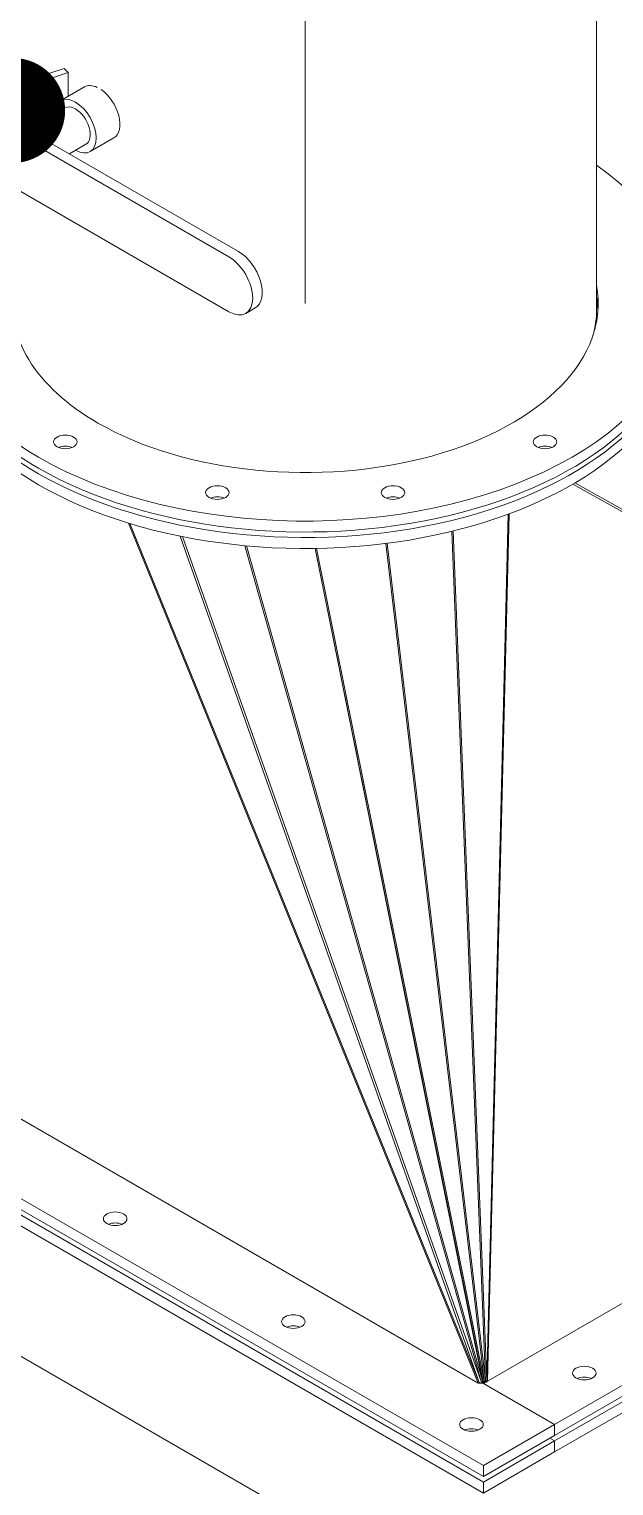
# Model space of a CAD drawing. Header units: inches. Extents: x -350577 to -266477, y -437959 to -377535.
# Drawn here: x -289302 to -288954, y -415308 to -414441 of the extents above; entities that cross this region are included whole.
import ezdxf

# ---------------------------------------------------------------- set-up
doc = ezdxf.new("R2010")
doc.units = ezdxf.units.IN
doc.header["$MEASUREMENT"] = 0
doc.linetypes.add('CENTER', pattern=[2, 1.25, -0.25, 0.25, -0.25])
doc.layers.add('CENTER       (itatec)', color=4, linetype='CENTER', lineweight=9)
doc.layers.add('ORGINAL (itatec)', color=3, linetype='Continuous', lineweight=9)
doc.styles.add('Geniso', font='geniso.shx', dxfattribs={"oblique": 15})
doc.dimstyles.new('scale 1b100', dxfattribs={"dimscale": 100, "dimtxt": 3, "dimasz": 2.5, "dimexe": 1, "dimexo": 1, "dimgap": 1, "dimtad": 1, "dimdec": 0, "dimzin": 0, "dimdsep": 46, "dimtxsty": 'Geniso', "dimcen": 0, "dimclrd": 1, "dimclre": 1, "dimclrt": 7, "dimadec": 0, "dimazin": 0, "dimtfac": 1, "dimtdec": 0, "dimtmove": 0, "dimatfit": 3, "dimfxl": 0.75, "dimtolj": 1, "dimtzin": 0, "dimarcsym": 0})

msp = doc.modelspace()

# ---------------------------------------------------------------- linework, layer by layer
at = {"layer": 'CENTER       (itatec)', "ltscale": 250}
msp.add_lwpolyline([(-289137.41, -414603.87), (-289137.41, -414055.91, -0.249375), (-288891.19, -413592.93, -0.001559), (-284756.69, -410271.89, -11.993477)], format="xyb", dxfattribs=at)
at = {"layer": 'ORGINAL (itatec)', "extrusion": (-5.55112e-17, 0.816497, 0.57735)}
for p, q in [((-288963.91, -414607.14), (-288963.91, -414317.07)), ((-289300.92, -414472.92), (-289310.11, -414467.61)), ((-289304.45, -414464.35), (-289295.26, -414469.65)), ((-289281.01, -414463.98), (-289296.27, -414469.07)), ((-289293.34, -414471.42), (-289278.51, -414466.48)), ((-289278.51, -414466.48), (-289281.01, -414463.98)), ((-289278.51, -414480.6), (-289278.51, -414466.48)), ((-289297.38, -414505.99), (-289297.38, -414479.04)), ((-289291.73, -414475.78), (-289291.73, -414502.72)), ((-289282.98, -414483.18), (-289268.84, -414475.02)), ((-289291.73, -414494), (-289280.48, -414487.51)), ((-289182.83, -414576.21), (-289293.85, -414512.11)), ((-289288.19, -414508.84), (-289177.18, -414572.94)), ((-289277.81, -414514.84), (-289267.98, -414509.16)), ((-289265.48, -414513.49), (-289251.34, -414505.33)), ((-289182.83, -414608.87), (-289308.08, -414536.55)), ((-289172.83, -414609.86), (-289167.18, -414606.59)), ((-288964.93, -414617.97), (-288964.79, -414618.6)), ((-288965.23, -414619.45), (-288964.93, -414619.16)), ((-288965.17, -414619.16), (-288964.84, -414618.8)), ((-288533.84, -414959.7), (-288978.06, -414711.5)), ((-288976.86, -414710.8), (-288533.7, -414959.25)), ((-289016.49, -414729.41), (-289029.3, -415245.39)), ((-289015.98, -414729.22), (-289028.81, -415245.47)), ((-289242.72, -414734.67), (-289034.47, -415246.75)), ((-289033.82, -415246.34), (-289241.79, -414734.96)), ((-289029.3, -415245.39), (-289049.27, -414739.41)), ((-289211.87, -414742.48), (-289033.82, -415246.34)), ((-289032.69, -415245.82), (-289210.45, -414742.77)), ((-289089.43, -414746.82), (-289030.95, -415245.37)), ((-289030.16, -415245.33), (-289088.65, -414746.72)), ((-289050.12, -414739.62), (-289030.16, -415245.33)), ((-289173.43, -414748.14), (-289032.69, -415245.82)), ((-289031.76, -415245.53), (-289172.39, -414748.23)), ((-289131.56, -414749.77), (-289031.76, -415245.53)), ((-289131.42, -414749.77), (-289031.35, -415246.86)), ((-289131.42, -414749.77), (-289031.35, -415246.86)), ((-289030.95, -415245.37), (-289130.72, -414749.76)), ((-289823.31, -414838.61), (-289031.35, -415295.85)), ((-289034.47, -415246.75), (-289741.58, -414838.5)), ((-289823.31, -414845.15), (-289031.35, -415302.38)), ((-289823.31, -414848.41), (-289031.35, -415305.65)), ((-289823.31, -414854.94), (-289031.35, -415312.18)), ((-289028.81, -415245.47), (-288533.84, -414959.7)), ((-289034.88, -415387.71), (-289741.99, -414979.46)), ((-288493.95, -414985.58), (-288988.92, -415271.36)), ((-288493.95, -414992.12), (-288988.92, -415277.89)), ((-288493.95, -414995.38), (-288988.92, -415281.16)), ((-288493.95, -415001.91), (-288988.92, -415287.69)), ((-289031.35, -415246.86), (-289034.47, -415246.75)), ((-289031.35, -415246.86), (-289033.82, -415246.34)), ((-289031.35, -415246.86), (-289032.69, -415245.82)), ((-289031.35, -415246.86), (-289031.76, -415245.53)), ((-289031.35, -415246.86), (-289030.16, -415245.33)), ((-289031.35, -415246.86), (-289030.95, -415245.37)), ((-289031.35, -415246.86), (-289029.3, -415245.39)), ((-289031.35, -415246.86), (-289028.81, -415245.47)), ((-288988.92, -415271.36), (-289031.35, -415246.86)), ((-288988.92, -415271.36), (-289031.35, -415246.86)), ((-289031.35, -415295.85), (-288988.92, -415271.36)), ((-288988.92, -415271.36), (-288988.92, -415277.89)), ((-288988.92, -415271.36), (-288988.92, -415277.89)), ((-289031.35, -415302.38), (-288988.92, -415277.89)), ((-289031.35, -415305.65), (-288988.92, -415281.16)), ((-288988.92, -415281.16), (-288991.75, -415279.52)), ((-288988.92, -415281.16), (-288991.75, -415279.52)), ((-288988.92, -415281.16), (-288988.92, -415287.69)), ((-288988.92, -415281.16), (-288988.92, -415287.69)), ((-289031.35, -415312.18), (-288988.92, -415287.69)), ((-289031.35, -415295.85), (-289031.35, -415302.38)), ((-289031.35, -415305.65), (-289031.35, -415312.18))]:
    msp.add_line(p, q, dxfattribs=at)
at = {"layer": 'ORGINAL (itatec)', "extrusion": (-3.89112e-17, 2.3393e-16, -1)}
msp.add_ellipse((-289295.26, -414473.74), major_axis=(2.5, -4.33), ratio=0.57735, start_param=-2.356194, end_param=-0.785398, dxfattribs=at)
at = {"layer": 'ORGINAL (itatec)'}
for centre, major_axis, start_param, end_param in [((-289300.92, -414477), (-2.5, 4.33), -2.356194, -0.785398), ((-289260.09, -414490.17), (-8.75, 15.16), -0.688503, 0), ((-289260.09, -414490.17), (8.75, -15.16), 0, 2.2593), ((-289274.23, -414498.34), (-6.25, 10.83), -0.785398, 0), ((-289274.23, -414498.34), (6.25, -10.83), 0, 2.356194), ((-289288.19, -414504.76), (2.5, -4.33), -2.356194, -0.785398), ((-289293.85, -414508.03), (2.5, -4.33), -2.356194, -0.785398), ((-289182.83, -414592.54), (10, -17.32), -0.785398, 2.356194), ((-289137.41, -414603.87), (-174.5, 0), -0.107109, 0.785398), ((-289137.41, -414603.87), (174.5, 0), -2.356194, 0.107109), ((-289137.41, -414610.4), (174.5, 0), 0.032423, 0.107109), ((-289137.41, -414607.14), (173.5, 0), -0.161688, 0), ((-289137.41, -414620.2), (174.5, 0), 0.081133, 0.109119), ((-289137.41, -414613.67), (174.5, 0), 0.048645, 0.107109), ((-289280.25, -414686.34), (7, 0), -5.497787, 0.785398), ((-288994.58, -414686.34), (7, 0), -5.497787, 0.785398), ((-289189.69, -414716.52), (7, 0), -5.497787, 0.785398), ((-289085.13, -414716.52), (7, 0), -5.497787, 0.785398), ((-289250.55, -415148.88), (-7, 0), -5.497787, 0.785398), ((-289144.48, -415210.12), (-7, 0), -5.497787, 0.785398), ((-288971.24, -415247.27), (-7, 0), -2.200636, -0.940957), ((-289038.42, -415271.36), (-7, 0), -5.497787, 0.785398)]:
    msp.add_ellipse(centre, major_axis=major_axis, ratio=0.57735, start_param=start_param, end_param=end_param, dxfattribs=at)
at = {"layer": 'ORGINAL (itatec)', "extrusion": (7.75554e-17, 3.6527e-16, -1)}
msp.add_ellipse((-289274.23, -414498.34), major_axis=(-8.75, 15.16), ratio=0.57735, start_param=-0.775193, end_param=0.785398, dxfattribs=at)
at = {"layer": 'ORGINAL (itatec)', "extrusion": (1.81141e-16, 2.96878e-16, -1)}
msp.add_ellipse((-289274.23, -414498.34), major_axis=(8.75, -15.16), ratio=0.57735, start_param=-2.356194, end_param=0.775193, dxfattribs=at)
at = {"layer": 'ORGINAL (itatec)', "extrusion": (4.29866e-17, -1.11022e-16, -1)}
msp.add_ellipse((-289137.41, -414603.87), major_axis=(224.5, 0), ratio=0.57735, start_param=-0.68751, end_param=2.356194, dxfattribs=at)
at = {"layer": 'ORGINAL (itatec)', "extrusion": (-1.0389e-16, 1.66533e-16, -1)}
msp.add_ellipse((-289137.41, -414603.87), major_axis=(-224.5, 0), ratio=0.57735, start_param=-0.785398, end_param=0.509263, dxfattribs=at)
at = {"layer": 'ORGINAL (itatec)', "extrusion": (1.53385e-16, 3.44952e-16, -1)}
msp.add_ellipse((-289177.18, -414589.27), major_axis=(10, -17.32), ratio=0.57735, start_param=-2.356194, end_param=0, dxfattribs=at)
at = {"layer": 'ORGINAL (itatec)', "extrusion": (-6.16298e-33, 5.55112e-17, -1)}
msp.add_ellipse((-289137.41, -414613.67), major_axis=(-224.5, 0), ratio=0.57735, start_param=-0.785398, end_param=0.012599, dxfattribs=at)
at = {"layer": 'ORGINAL (itatec)', "extrusion": (6.4403e-18, -5.55112e-17, -1)}
msp.add_ellipse((-289137.41, -414610.4), major_axis=(-224.5, 0), ratio=0.57735, start_param=-0.785398, end_param=0, dxfattribs=at)
at = {"layer": 'ORGINAL (itatec)', "extrusion": (1.47052e-16, 1.16224e-28, -1)}
msp.add_ellipse((-289137.41, -414610.4), major_axis=(224.5, 0), ratio=0.57735, start_param=0, end_param=2.356194, dxfattribs=at)
at = {"layer": 'ORGINAL (itatec)', "extrusion": (-8.01864e-17, 5.55112e-17, -1)}
msp.add_ellipse((-289137.41, -414613.67), major_axis=(224.5, 0), ratio=0.57735, start_param=-0.012599, end_param=2.356194, dxfattribs=at)
at = {"layer": 'ORGINAL (itatec)', "extrusion": (-9.27492e-17, 2.22045e-16, -1)}
msp.add_ellipse((-289137.41, -414620.2), major_axis=(-224.5, 0), ratio=0.57735, start_param=-0.785398, end_param=0, dxfattribs=at)
at = {"layer": 'ORGINAL (itatec)', "extrusion": (6.16298e-33, -5.55112e-17, -1)}
msp.add_ellipse((-289137.41, -414620.2), major_axis=(224.5, 0), ratio=0.57735, start_param=0, end_param=2.356194, dxfattribs=at)
at = {"layer": 'ORGINAL (itatec)', "extrusion": (-1.21585e-16, 1.66533e-16, -1)}
for centre in [(-289280.25, -414692.87), (-288994.58, -414692.87), (-289085.13, -414723.05)]:
    msp.add_ellipse(centre, major_axis=(7, 0), ratio=0.57735, start_param=-2.200636, end_param=-0.940957, dxfattribs=at)
at = {"layer": 'ORGINAL (itatec)', "extrusion": (-6.60742e-17, 1.11022e-16, -1)}
msp.add_ellipse((-289189.69, -414723.05), major_axis=(7, 0), ratio=0.57735, start_param=-2.200636, end_param=-0.940957, dxfattribs=at)
at = {"layer": 'ORGINAL (itatec)', "extrusion": (5.11539e-17, -1.66533e-16, -1)}
for centre in [(-289250.55, -415155.42), (-289144.48, -415216.65), (-289038.42, -415277.89)]:
    msp.add_ellipse(centre, major_axis=(7, 0), ratio=0.57735, start_param=-2.200636, end_param=-0.940957, dxfattribs=at)
at = {"layer": 'ORGINAL (itatec)', "extrusion": (4.93038e-32, -4.44089e-16, -1)}
msp.add_ellipse((-288971.24, -415240.74), major_axis=(-7, 0), ratio=0.57735, start_param=-3.926991, end_param=2.356194, dxfattribs=at)

# ---------------------------------------------------------------- leaders
at = {"layer": 'ORGINAL (itatec)'}
msp.add_leader([(-289311.61, -414489.01), (-290106.11, -414679.93), (-290434.75, -414679.93)], dimstyle='scale 1b100', override={"dimldrblk": 'DotSmall'}, dxfattribs=at)

doc.saveas('drawing.dxf')
